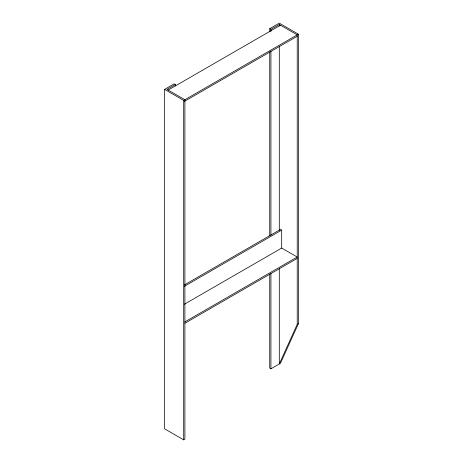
<?xml version="1.0" encoding="UTF-8"?>
<svg xmlns="http://www.w3.org/2000/svg" width="463" height="463" viewBox="0 0 463 463"><rect width="100%" height="100%" fill="white"/><g stroke="black" fill="none" stroke-linecap="round" stroke-linejoin="round"><path stroke-width="0.69" d="M269.738 31.559L269.738 28.671L270.93 29.36L279.299 24.527L297.223 34.875L297.223 324.343L279.299 363.964L279.299 268.633M269.738 28.671L279.299 23.15L298.415 34.187L298.415 323.654L280.491 363.27L270.93 368.791L269.738 368.102L269.738 274.218M175.338 84.55L166.975 89.382L184.899 99.73L184.899 439.161L183.701 439.85L164.585 428.813L164.585 89.382L174.14 83.861L175.338 84.55L175.338 85.996M168.167 90.071L280.491 25.222M164.585 89.382L183.701 100.419L298.415 34.187M184.338 101.432L297.223 36.259M184.396 284.913L280.491 229.428L281.689 230.123L281.689 248.058L184.338 304.26M184.338 286.325L281.689 230.123M184.899 321.878L297.223 257.029L281.689 248.058M184.899 323.255L297.223 258.406M297.223 324.343L298.415 323.654M279.299 24.527L279.299 25.974M279.299 46.196L279.299 230.354M270.93 29.36L270.93 31.525M270.93 51.023L270.93 235.187M270.93 273.459L270.93 368.791M269.738 51.781L269.738 235.939M183.701 100.419L183.701 439.85"/></g></svg>
